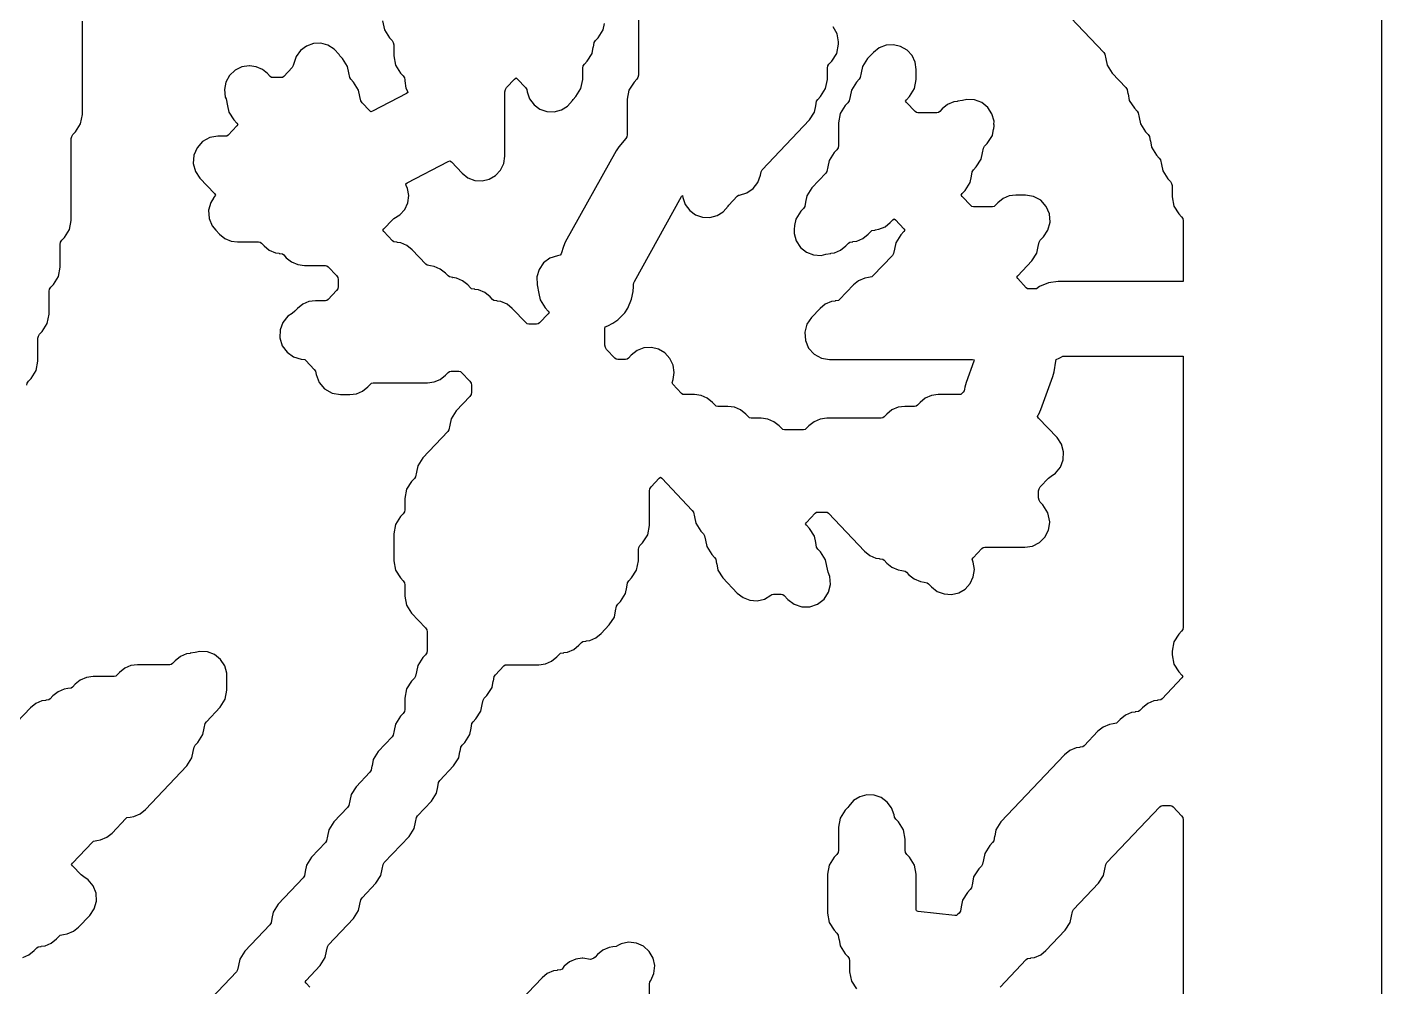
# Model space of a CAD drawing. Header units: millimetres. Extents: x 10 to 410, y 18 to 283.
# Drawn here: x 184 to 211.27, y 78.94 to 98.25 of the extents above; entities that cross this region are included whole.
import ezdxf

# ---------------------------------------------------------------- set-up
doc = ezdxf.new("R2010")
doc.units = ezdxf.units.MM
doc.layers.add('CUT', color=1, linetype='Continuous')

msp = doc.modelspace()

# ---------------------------------------------------------------- linework, layer by layer
at = {"layer": 'CUT'}
msp.add_lwpolyline([(211.2679, 144), (198.134, 144), (198.134, 147), (190.134, 147), (190.134, 144), (169.134, 144), (169.134, 147), (161.134, 147), (161.134, 144), (148, 144), (148, 24), (161.134, 24), (161.134, 21), (169.134, 21), (169.134, 24), (190.134, 24), (190.134, 21), (198.134, 21), (198.134, 24), (211.2679, 24)], close=True, dxfattribs=at)
for points in [[(204.6062, 98.8615), (205.669, 97.7392), (205.6932, 97.7013), (205.7106, 97.6104), (205.7125, 97.6108), (205.7371, 97.4825), (205.8386, 97.3237), (206.1165, 97.0303), (206.1407, 96.9924), (206.1581, 96.9016), (206.16, 96.9019), (206.1847, 96.7736), (206.2861, 96.6149), (206.3402, 96.5577), (206.3645, 96.5198), (206.3819, 96.429), (206.3838, 96.4294), (206.4084, 96.3011), (206.5099, 96.1423), (206.564, 96.0851), (206.5882, 96.0473), (206.6056, 95.9564), (206.6076, 95.9568), (206.6322, 95.8285), (206.7336, 95.6697), (206.7878, 95.6126), (206.812, 95.5747), (206.8294, 95.4839), (206.8313, 95.4842), (206.8559, 95.3559), (206.9574, 95.1972), (207.0115, 95.14), (207.0357, 95.1021), (207.0442, 95.058), (207.0442, 94.8321), (207.0797, 94.6471), (207.1811, 94.4883), (207.2353, 94.4311), (207.2595, 94.3933), (207.2679, 94.3491), (207.2679, 93.1289), (204.7546, 93.1289), (204.5605, 93.1033), (204.3796, 93.0284), (204.3151, 92.9789), (204.1693, 92.9789), (204.1372, 92.9833), (204.112, 93.0035), (203.9377, 93.1876), (203.9186, 93.2152), (203.9377, 93.2428), (204.2222, 93.5431), (204.3236, 93.7019), (204.3482, 93.8302), (204.3502, 93.8298), (204.3676, 93.9207), (204.3918, 93.9586), (204.4551, 94.0254), (204.5475, 94.1628), (204.5899, 94.3229), (204.5777, 94.488), (204.5123, 94.6401), (204.4007, 94.7625), (204.2553, 94.8418), (204.092, 94.8692), (203.903, 94.8692), (203.7692, 94.851), (203.6451, 94.7976), (203.5399, 94.713), (203.4874, 94.6575), (203.4622, 94.6373), (203.4302, 94.6329), (203.0505, 94.6329), (203.0184, 94.6373), (202.9933, 94.6575), (202.8189, 94.8416), (202.7998, 94.8692), (202.8189, 94.8968), (202.8796, 94.9609), (202.9811, 95.1196), (203.0057, 95.2479), (203.0076, 95.2476), (203.025, 95.3384), (203.0492, 95.3763), (203.1034, 95.4334), (203.2048, 95.5922), (203.2294, 95.7205), (203.2314, 95.7201), (203.2488, 95.811), (203.273, 95.8489), (203.3271, 95.906), (203.4286, 96.0648), (203.4532, 96.1931), (203.4551, 96.1927), (203.4566, 96.2003), (203.457, 96.213), (203.4641, 96.2498), (203.4641, 96.2869), (203.4596, 96.2869), (203.4619, 96.3543), (203.4201, 96.5027), (203.3351, 96.6313), (203.2149, 96.7278), (203.0711, 96.7832), (202.9172, 96.7921), (202.8255, 96.7686), (202.7253, 96.7549), (202.7258, 96.7515), (202.6504, 96.7413), (202.5264, 96.6879), (202.4211, 96.6033), (202.3686, 96.5478), (202.3434, 96.5276), (202.3114, 96.5232), (201.9317, 96.5232), (201.8997, 96.5276), (201.8745, 96.5478), (201.7001, 96.7319), (201.681, 96.7595), (201.7001, 96.7871), (201.7608, 96.8512), (201.8623, 97.0099), (201.8978, 97.195), (201.8978, 97.3946), (201.8758, 97.5414), (201.8116, 97.6752), (201.711, 97.7843), (201.5828, 97.8591), (201.4383, 97.893), (201.2902, 97.8829), (201.1516, 97.8298), (201.0347, 97.7384), (200.916, 97.613), (200.8145, 97.4542), (200.7899, 97.3259), (200.788, 97.3263), (200.7705, 97.2354), (200.7463, 97.1976), (200.6922, 97.1404), (200.5907, 96.9816), (200.5661, 96.8533), (200.5642, 96.8537), (200.5468, 96.7629), (200.5226, 96.725), (200.4684, 96.6678), (200.367, 96.5091), (200.3315, 96.324), (200.3315, 95.8619), (200.323, 95.8177), (200.2988, 95.7798), (200.2447, 95.7227), (200.1432, 95.5639), (200.1186, 95.4356), (200.1167, 95.436), (200.0993, 95.3451), (200.075, 95.3073), (199.7972, 95.0138), (199.6957, 94.8551), (199.6711, 94.7267), (199.6692, 94.7271), (199.6517, 94.6363), (199.6275, 94.5984), (199.5734, 94.5412), (199.472, 94.3825), (199.4473, 94.2542), (199.4454, 94.2545), (199.444, 94.247), (199.4435, 94.2343), (199.4365, 94.1974), (199.4365, 94.1603), (199.4409, 94.1603), (199.4386, 94.0929), (199.4804, 93.9446), (199.5654, 93.816), (199.6856, 93.7194), (199.8294, 93.6641), (199.9833, 93.6551), (200.075, 93.6787), (200.1752, 93.6923), (200.1748, 93.6957), (200.2501, 93.706), (200.3742, 93.7594), (200.4794, 93.844), (200.5319, 93.8994), (200.5571, 93.9197), (200.6228, 93.9286), (200.6223, 93.932), (200.6977, 93.9423), (200.8217, 93.9956), (200.9269, 94.0803), (200.9794, 94.1357), (201.0046, 94.156), (201.0703, 94.1649), (201.0698, 94.1683), (201.1452, 94.1786), (201.2692, 94.2319), (201.3744, 94.3165), (201.4223, 94.3671), (201.4503, 94.3883), (201.4783, 94.3671), (201.6479, 94.1879), (201.667, 94.1603), (201.6479, 94.1328), (201.5872, 94.0687), (201.4858, 93.9099), (201.4612, 93.7816), (201.4592, 93.782), (201.4418, 93.6911), (201.4176, 93.6533), (201.0261, 93.2398), (201.0009, 93.2196), (200.9352, 93.2106), (200.9357, 93.2072), (200.8603, 93.197), (200.7363, 93.1436), (200.6311, 93.059), (200.3548, 92.7672), (200.3296, 92.747), (200.264, 92.738), (200.2644, 92.7347), (200.1891, 92.7244), (200.065, 92.671), (199.9598, 92.5864), (199.788, 92.405), (199.6956, 92.2676), (199.6532, 92.1075), (199.6654, 91.9423), (199.7308, 91.7902), (199.8423, 91.6679), (199.9877, 91.5886), (200.151, 91.5612), (203.029, 91.5612), (203.0616, 91.5559), (203.0554, 91.5235), (202.9006, 91.0988), (202.8762, 91.0039), (202.8703, 90.9655), (202.8593, 90.9306), (202.8385, 90.9005), (202.8161, 90.8769), (202.7909, 90.8567), (202.7589, 90.8523), (202.3367, 90.8523), (202.2029, 90.8341), (202.0788, 90.7807), (201.9736, 90.6961), (201.9211, 90.6407), (201.8959, 90.6204), (201.8639, 90.616), (201.6654, 90.616), (201.5316, 90.5978), (201.4076, 90.5444), (201.3023, 90.4598), (201.2498, 90.4044), (201.2246, 90.3841), (201.1926, 90.3797), (200.0991, 90.3797), (199.9653, 90.3615), (199.8413, 90.3082), (199.7361, 90.2235), (199.6835, 90.1681), (199.6583, 90.1478), (199.6263, 90.1435), (199.2466, 90.1435), (199.2146, 90.1478), (199.1894, 90.1681), (199.1369, 90.2235), (199.0316, 90.3082), (198.9076, 90.3615), (198.7738, 90.3797), (198.5753, 90.3797), (198.5433, 90.3841), (198.5181, 90.4044), (198.4656, 90.4598), (198.3604, 90.5444), (198.2363, 90.5978), (198.1025, 90.616), (197.9041, 90.616), (197.872, 90.6204), (197.8468, 90.6407), (197.7943, 90.6961), (197.6891, 90.7807), (197.5651, 90.8341), (197.4313, 90.8523), (197.2328, 90.8523), (197.2008, 90.8567), (197.1756, 90.8769), (197.0012, 91.061), (196.9814, 91.0896), (197.0016, 91.1538), (197.0244, 91.3008), (197.0029, 91.4479), (196.9392, 91.5823), (196.8388, 91.6919), (196.7105, 91.7672), (196.5658, 91.8014), (196.4174, 91.7916), (196.2785, 91.7385), (196.1613, 91.6469), (196.1034, 91.5858), (196.0782, 91.5655), (196.0462, 91.5612), (195.8903, 91.5612), (195.8582, 91.5655), (195.833, 91.5858), (195.6653, 91.763), (195.6411, 91.8008), (195.6326, 91.845), (195.6326, 92.1804), (195.6391, 92.218), (195.6898, 92.2376), (195.7877, 92.2884), (195.8918, 92.358), (196.0298, 92.4959), (196.0927, 92.5901), (196.1673, 92.7703), (196.1992, 92.9306), (196.2088, 93.0281), (196.2088, 93.0693), (196.2128, 93.1), (196.2243, 93.1288), (197.1753, 94.8397), (197.1915, 94.8604), (197.1994, 94.8192), (197.2487, 94.6792), (197.3369, 94.5598), (197.4562, 94.4716), (197.5962, 94.4224), (197.7445, 94.4163), (197.888, 94.4541), (198.0141, 94.5323), (198.1117, 94.6442), (198.1266, 94.6674), (198.2944, 94.8446), (198.3196, 94.8648), (198.3367, 94.8672), (198.4853, 94.9117), (198.613, 94.9996), (198.7077, 95.1224), (198.7602, 95.2684), (198.7737, 95.3384), (198.7979, 95.3763), (199.747, 96.3786), (199.8485, 96.5373), (199.8731, 96.6657), (199.875, 96.6653), (199.8924, 96.7561), (199.9167, 96.794), (199.9708, 96.8512), (200.0722, 97.0099), (200.1077, 97.195), (200.1077, 97.4208), (200.1162, 97.465), (200.1404, 97.5029), (200.1945, 97.56), (200.296, 97.7188), (200.3315, 97.9038), (200.3315, 97.9479), (200.3046, 98.1097), (200.2268, 98.254)], [(196.3039, 98.4506), (196.3039, 97.2796), (196.2954, 97.2354), (196.2712, 97.1976), (196.2171, 97.1404), (196.1156, 96.9816), (196.0801, 96.7966), (196.0801, 96.0831), (196.0727, 96.0417), (196.0516, 96.0054), (195.9127, 95.8417), (195.8569, 95.7611), (194.8345, 93.9217), (194.7956, 93.8318), (194.7496, 93.6888), (194.7335, 93.6569), (194.6772, 93.6479), (194.5258, 93.5979), (194.3979, 93.5027), (194.3064, 93.3721), (194.2607, 93.2194), (194.2654, 93.06), (194.299, 92.8847), (194.3009, 92.8851), (194.3255, 92.7568), (194.427, 92.598), (194.4877, 92.5339), (194.5068, 92.5063), (194.4877, 92.4788), (194.3134, 92.2947), (194.2882, 92.2744), (194.2561, 92.27), (194.1002, 92.27), (194.0682, 92.2744), (194.043, 92.2947), (193.7667, 92.5864), (193.6615, 92.671), (193.5374, 92.7244), (193.4621, 92.7347), (193.4625, 92.738), (193.3969, 92.747), (193.3717, 92.7672), (193.3192, 92.8227), (193.214, 92.9073), (193.0899, 92.9607), (193.0146, 92.9709), (193.015, 92.9743), (192.9494, 92.9833), (192.9242, 93.0035), (192.8717, 93.059), (192.7664, 93.1436), (192.6424, 93.197), (192.567, 93.2072), (192.5675, 93.2106), (192.5019, 93.2196), (192.4767, 93.2398), (192.4242, 93.2953), (192.3189, 93.3799), (192.1949, 93.4332), (192.1195, 93.4435), (192.12, 93.4469), (192.0544, 93.4558), (192.0292, 93.4761), (191.7529, 93.7678), (191.6477, 93.8525), (191.5236, 93.9058), (191.4483, 93.9161), (191.4487, 93.9195), (191.3831, 93.9284), (191.3579, 93.9487), (191.1836, 94.1328), (191.1644, 94.1603), (191.1836, 94.1879), (191.3579, 94.372), (191.3865, 94.395), (191.5056, 94.4686), (191.6027, 94.5788), (191.6636, 94.7125), (191.683, 94.858), (191.6594, 95.0029), (191.632, 95.0586), (191.6215, 95.093), (191.6489, 95.1131), (192.4777, 95.545), (192.5124, 95.5565), (192.5414, 95.5343), (192.7557, 95.308), (192.8726, 95.2166), (193.0112, 95.1635), (193.1593, 95.1534), (193.3038, 95.1873), (193.432, 95.2621), (193.5326, 95.3712), (193.5968, 95.505), (193.6188, 95.6518), (193.6188, 96.9483), (193.6273, 96.9924), (193.6515, 97.0303), (193.8145, 97.2025), (193.8425, 97.2238), (193.8705, 97.2025), (194.0336, 97.0303), (194.0578, 96.9924), (194.0668, 96.9458), (194.1161, 96.8058), (194.2043, 96.6864), (194.3236, 96.5982), (194.4636, 96.5489), (194.6119, 96.5429), (194.7554, 96.5807), (194.8815, 96.6589), (194.9791, 96.7707), (194.994, 96.794), (195.0481, 96.8512), (195.1496, 97.0099), (195.1851, 97.195), (195.1851, 97.4208), (195.1935, 97.465), (195.2178, 97.5029), (195.2719, 97.56), (195.3733, 97.7188), (195.398, 97.8471), (195.3999, 97.8467), (195.4173, 97.9376), (195.4415, 97.9754), (195.4956, 98.0326), (195.5971, 98.1914), (195.6217, 98.3197)], [(183.9972, 91.0411), (184.0057, 91.0852), (184.0299, 91.1231), (184.084, 91.1803), (184.1855, 91.339), (184.221, 91.5241), (184.221, 91.9862), (184.2295, 92.0304), (184.2537, 92.0683), (184.3078, 92.1254), (184.4092, 92.2842), (184.4447, 92.4692), (184.4447, 92.9314), (184.4532, 92.9755), (184.4774, 93.0134), (184.5316, 93.0706), (184.633, 93.2293), (184.6685, 93.4144), (184.6685, 93.8765), (184.677, 93.9207), (184.7012, 93.9586), (184.7553, 94.0157), (184.8568, 94.1745), (184.8923, 94.3595), (184.8923, 96.0031), (184.9007, 96.0473), (184.9249, 96.0851), (184.9791, 96.1423), (185.0805, 96.3011), (185.116, 96.4861), (185.116, 98.366)], [(191.1575, 98.3764), (191.193, 98.1914), (191.2944, 98.0326), (191.3485, 97.9754), (191.3727, 97.9376), (191.3812, 97.8934), (191.3812, 97.6675), (191.4167, 97.4825), (191.5182, 97.3237), (191.5723, 97.2666), (191.5965, 97.2287), (191.605, 97.1845), (191.605, 97.1664), (191.6276, 97.0177), (191.6492, 96.9733), (191.6623, 96.9302), (191.635, 96.9101), (190.956, 96.5563), (190.9213, 96.5448), (190.8923, 96.567), (190.7426, 96.725), (190.7184, 96.7629), (190.701, 96.8537), (190.6991, 96.8533), (190.6744, 96.9816), (190.573, 97.1404), (190.5189, 97.1976), (190.4947, 97.2354), (190.4772, 97.3263), (190.4753, 97.3259), (190.4507, 97.4542), (190.3492, 97.613), (190.2951, 97.6701), (190.2802, 97.6934), (190.1826, 97.8052), (190.0565, 97.8834), (189.913, 97.9212), (189.7647, 97.9152), (189.6247, 97.8659), (189.5054, 97.7777), (189.4172, 97.6584), (189.3679, 97.5184), (189.3589, 97.4717), (189.3347, 97.4338), (189.167, 97.2567), (189.1418, 97.2364), (189.1097, 97.2321), (188.9538, 97.2321), (188.9218, 97.2364), (188.8966, 97.2567), (188.844, 97.3122), (188.7388, 97.3968), (188.6148, 97.4501), (188.481, 97.4684), (188.4741, 97.4684), (188.3237, 97.4452), (188.1872, 97.3778), (188.0773, 97.2725), (188.0042, 97.139), (187.9746, 96.9897), (187.9913, 96.8384), (188.0077, 96.8012), (188.0338, 96.6653), (188.0357, 96.6657), (188.0604, 96.5373), (188.1618, 96.3786), (188.2225, 96.3145), (188.2416, 96.2869), (188.2225, 96.2593), (188.0482, 96.0753), (188.023, 96.055), (187.9909, 96.0506), (187.8444, 96.0506), (187.6811, 96.0232), (187.5357, 95.944), (187.4242, 95.8216), (187.3587, 95.6695), (187.3466, 95.5043), (187.389, 95.3443), (187.4814, 95.2068), (187.775, 94.8968), (187.7941, 94.8692), (187.7533, 94.8104), (187.7566, 94.8081), (187.6978, 94.7208), (187.6551, 94.562), (187.6662, 94.3979), (187.73, 94.2464), (187.8041, 94.1632), (187.8011, 94.1603), (187.8769, 94.0803), (187.9822, 93.9956), (188.1062, 93.9423), (188.24, 93.9241), (188.6622, 93.9241), (188.6943, 93.9197), (188.7194, 93.8994), (188.772, 93.844), (188.8772, 93.7594), (189.0012, 93.706), (189.0766, 93.6957), (189.0761, 93.6923), (189.1418, 93.6834), (189.167, 93.6631), (189.2195, 93.6077), (189.3247, 93.5231), (189.4487, 93.4697), (189.5825, 93.4515), (190.0048, 93.4515), (190.0368, 93.4471), (190.062, 93.4269), (190.2297, 93.2497), (190.254, 93.2118), (190.2624, 93.1677), (190.2624, 93.0264), (190.254, 92.9823), (190.2297, 92.9444), (190.062, 92.7672), (190.0368, 92.747), (190.0048, 92.7426), (189.8063, 92.7426), (189.6725, 92.7244), (189.5485, 92.671), (189.4432, 92.5864), (189.3907, 92.531), (189.3348, 92.486), (189.2522, 92.4331), (189.1507, 92.3067), (189.0951, 92.1545), (189.091, 91.9925), (189.139, 91.8377), (189.234, 91.7064), (189.366, 91.6123), (189.5211, 91.5654), (189.5898, 91.5564), (189.6145, 91.5366), (189.7822, 91.3594), (189.8064, 91.3215), (189.8186, 91.2581), (189.8795, 91.0975), (189.9911, 90.9669), (190.1404, 90.8818), (190.3097, 90.8523), (190.4948, 90.8523), (190.6286, 90.8706), (190.7526, 90.9239), (190.8579, 91.0085), (190.9104, 91.064), (190.9356, 91.0842), (190.9676, 91.0886), (192.0611, 91.0886), (192.1949, 91.1068), (192.3189, 91.1602), (192.4242, 91.2448), (192.4767, 91.3003), (192.5019, 91.3205), (192.5339, 91.3249), (192.6898, 91.3249), (192.7219, 91.3205), (192.7471, 91.3003), (192.9148, 91.1231), (192.939, 91.0852), (192.9475, 91.0411), (192.9475, 90.8998), (192.939, 90.8557), (192.9148, 90.8178), (192.6369, 90.5244), (192.5355, 90.3656), (192.5109, 90.2373), (192.5089, 90.2377), (192.4915, 90.1468), (192.4673, 90.109), (191.9657, 89.5792), (191.8642, 89.4205), (191.8396, 89.2921), (191.8377, 89.2925), (191.8203, 89.2017), (191.796, 89.1638), (191.7419, 89.1066), (191.6405, 88.9479), (191.605, 88.7628), (191.605, 88.537), (191.5965, 88.4928), (191.5723, 88.4549), (191.5182, 88.3978), (191.4167, 88.239), (191.3812, 88.054), (191.3812, 87.5072), (191.4167, 87.3222), (191.5182, 87.1634), (191.5723, 87.1062), (191.5965, 87.0684), (191.605, 87.0242), (191.605, 86.7983), (191.6405, 86.6133), (191.7419, 86.4545), (192.0198, 86.1611), (192.044, 86.1232), (192.0525, 86.0791), (192.0525, 85.7015), (192.044, 85.6574), (192.0198, 85.6195), (191.9657, 85.5623), (191.8642, 85.4036), (191.8396, 85.2753), (191.8377, 85.2756), (191.8203, 85.1848), (191.796, 85.1469), (191.7419, 85.0898), (191.6405, 84.931), (191.605, 84.746), (191.605, 84.5201), (191.5965, 84.4759), (191.5723, 84.4381), (191.5182, 84.3809), (191.4167, 84.2221), (191.3921, 84.0938), (191.3902, 84.0942), (191.3727, 84.0034), (191.3485, 83.9655), (191.0706, 83.672), (190.9692, 83.5133), (190.9446, 83.385), (190.9427, 83.3853), (190.9252, 83.2945), (190.901, 83.2566), (190.6231, 82.9632), (190.5217, 82.8044), (190.4971, 82.6761), (190.4951, 82.6765), (190.4777, 82.5857), (190.4535, 82.5478), (190.1756, 82.2543), (190.0742, 82.0956), (190.0496, 81.9673), (190.0476, 81.9676), (190.0302, 81.8768), (190.006, 81.8389), (189.7281, 81.5455), (189.6267, 81.3867), (189.602, 81.2584), (189.6001, 81.2588), (189.5827, 81.1679), (189.5585, 81.13), (189.0568, 80.6003), (188.9554, 80.4416), (188.9308, 80.3132), (188.9288, 80.3136), (188.9114, 80.2228), (188.8872, 80.1849), (188.3856, 79.6552), (188.2841, 79.4964), (188.2595, 79.3681), (188.2576, 79.3685), (188.2401, 79.2776), (188.2159, 79.2398), (187.7143, 78.71)], [(189.6921, 78.9314), (189.6173, 79.0104), (189.5981, 79.038), (189.6173, 79.0656), (189.9017, 79.3659), (190.0032, 79.5247), (190.0278, 79.653), (190.0297, 79.6526), (190.0471, 79.7435), (190.0713, 79.7813), (190.573, 80.3111), (190.6744, 80.4698), (190.6991, 80.5981), (190.701, 80.5978), (190.7184, 80.6886), (190.7426, 80.7265), (191.0205, 81.0199), (191.122, 81.1787), (191.1466, 81.307), (191.1485, 81.3066), (191.1659, 81.3975), (191.1901, 81.4354), (191.6918, 81.9651), (191.7932, 82.1238), (191.8178, 82.2522), (191.8198, 82.2518), (191.8372, 82.3426), (191.8614, 82.3805), (192.1393, 82.6739), (192.2407, 82.8327), (192.2654, 82.961), (192.2673, 82.9606), (192.2847, 83.0515), (192.3089, 83.0894), (192.5868, 83.3828), (192.6883, 83.5416), (192.7129, 83.6699), (192.7148, 83.6695), (192.7322, 83.7603), (192.7564, 83.7982), (192.8106, 83.8554), (192.912, 84.0141), (192.9366, 84.1425), (192.9386, 84.1421), (192.956, 84.2329), (192.9802, 84.2708), (193.0343, 84.328), (193.1358, 84.4867), (193.1604, 84.615), (193.1623, 84.6147), (193.1797, 84.7055), (193.2039, 84.7434), (193.2581, 84.8005), (193.3595, 84.9593), (193.3841, 85.0876), (193.3861, 85.0872), (193.4035, 85.1781), (193.4277, 85.2159), (193.5955, 85.3931), (193.6207, 85.4134), (193.6527, 85.4177), (194.2987, 85.4177), (194.4325, 85.436), (194.5565, 85.4893), (194.6617, 85.5739), (194.7142, 85.6294), (194.7394, 85.6496), (194.8051, 85.6586), (194.8046, 85.662), (194.88, 85.6722), (195.004, 85.7256), (195.1092, 85.8102), (195.1618, 85.8657), (195.187, 85.8859), (195.2526, 85.8949), (195.2521, 85.8983), (195.3275, 85.9085), (195.4515, 85.9619), (195.5568, 86.0465), (195.7194, 86.2182), (195.8209, 86.377), (195.8455, 86.5053), (195.8474, 86.505), (195.8648, 86.5958), (195.889, 86.6337), (195.9432, 86.6908), (196.0446, 86.8496), (196.0692, 86.9779), (196.0712, 86.9775), (196.0886, 87.0684), (196.1128, 87.1062), (196.1669, 87.1634), (196.2684, 87.3222), (196.3039, 87.5072), (196.3039, 87.7331), (196.3123, 87.7772), (196.3365, 87.8151), (196.3907, 87.8723), (196.4921, 88.031), (196.5276, 88.2161), (196.5276, 88.9145), (196.5361, 88.9587), (196.5603, 88.9965), (196.7234, 89.1687), (196.7514, 89.19), (196.7794, 89.1687), (197.39, 88.524), (197.4142, 88.4861), (197.4316, 88.3952), (197.4335, 88.3956), (197.4581, 88.2673), (197.5596, 88.1085), (197.6137, 88.0514), (197.6379, 88.0135), (197.6554, 87.9227), (197.6573, 87.923), (197.6819, 87.7947), (197.7834, 87.636), (197.8375, 87.5788), (197.8617, 87.5409), (197.8791, 87.4501), (197.881, 87.4505), (197.9057, 87.3222), (198.0071, 87.1634), (198.294, 86.8605), (198.4109, 86.769), (198.5495, 86.716), (198.6976, 86.7059), (198.8421, 86.7398), (198.9703, 86.8146), (198.9908, 86.8311), (199.0229, 86.8354), (199.1788, 86.8354), (199.2108, 86.8311), (199.236, 86.8108), (199.3097, 86.7331), (199.4398, 86.6344), (199.5947, 86.583), (199.758, 86.5842), (199.9121, 86.6379), (200.0408, 86.7385), (200.1302, 86.8751), (200.1708, 87.0332), (200.1583, 87.196), (200.1221, 87.2804), (200.0988, 87.4022), (200.0968, 87.4019), (200.0722, 87.5302), (199.9708, 87.6889), (199.9167, 87.7461), (199.8924, 87.784), (199.875, 87.8748), (199.8731, 87.8744), (199.8485, 88.0027), (199.747, 88.1615), (199.6863, 88.2256), (199.6672, 88.2532), (199.6863, 88.2807), (199.8607, 88.4648), (199.8859, 88.4851), (199.9179, 88.4895), (200.0738, 88.4895), (200.1059, 88.4851), (200.131, 88.4648), (200.8548, 87.7005), (200.9601, 87.6159), (201.0841, 87.5625), (201.1595, 87.5523), (201.159, 87.5489), (201.2246, 87.5399), (201.2498, 87.5197), (201.3023, 87.4642), (201.4076, 87.3796), (201.5316, 87.3262), (201.607, 87.316), (201.6065, 87.3126), (201.6721, 87.3037), (201.6973, 87.2834), (201.7499, 87.2279), (201.8551, 87.1433), (201.9791, 87.09), (202.0545, 87.0797), (202.054, 87.0763), (202.1197, 87.0674), (202.1449, 87.0471), (202.2028, 86.986), (202.3199, 86.8944), (202.4588, 86.8413), (202.6072, 86.8315), (202.7519, 86.8657), (202.8802, 86.941), (202.9806, 87.0506), (203.0444, 87.185), (203.0658, 87.3321), (203.043, 87.4791), (203.0229, 87.5433), (203.0427, 87.5719), (203.217, 87.756), (203.2422, 87.7762), (203.2742, 87.7806), (204.0829, 87.7806), (204.2374, 87.8051), (204.3768, 87.8761), (204.4874, 87.9867), (204.5584, 88.1261), (204.5829, 88.2806), (204.5829, 88.2903), (204.5474, 88.4753), (204.4459, 88.6341), (204.3918, 88.6912), (204.3676, 88.7291), (204.3591, 88.7733), (204.3591, 88.9145), (204.3676, 88.9587), (204.3918, 88.9965), (204.5595, 89.1737), (204.611, 89.215), (204.6989, 89.2709), (204.7997, 89.3946), (204.8564, 89.5437), (204.8632, 89.7031), (204.8195, 89.8566), (204.7297, 89.9884), (204.358, 90.381), (204.3373, 90.4114), (204.3511, 90.4455), (204.3614, 90.4625), (204.4038, 90.5509), (204.6464, 91.2163), (204.6707, 91.3112), (204.7039, 91.5261), (204.7135, 91.5575), (204.7757, 91.5858), (204.7745, 91.5886), (204.8027, 91.5976), (204.8443, 91.6289), (207.2679, 91.6289), (207.2679, 86.1741), (207.2595, 86.13), (207.2353, 86.0921), (207.1811, 86.0349), (207.0797, 85.8762), (207.0442, 85.6911), (207.0442, 85.6169), (207.0797, 85.4319), (207.1811, 85.2731), (207.2418, 85.209), (207.261, 85.1814), (207.2418, 85.1539), (206.8438, 84.7335), (206.8186, 84.7132), (206.7529, 84.7043), (206.7534, 84.7009), (206.678, 84.6906), (206.554, 84.6373), (206.4488, 84.5527), (206.3962, 84.4972), (206.371, 84.4769), (206.3054, 84.468), (206.3059, 84.4646), (206.2305, 84.4543), (206.1065, 84.401), (206.0012, 84.3164), (205.9487, 84.2609), (205.9235, 84.2407), (205.8579, 84.2317), (205.8584, 84.2283), (205.783, 84.2181), (205.659, 84.1647), (205.5537, 84.0801), (205.2775, 83.7883), (205.2523, 83.7681), (205.1866, 83.7591), (205.1871, 83.7558), (205.1117, 83.7455), (204.9877, 83.6921), (204.8825, 83.6075), (203.601, 82.2543), (203.4996, 82.0956), (203.475, 81.9673), (203.473, 81.9676), (203.4556, 81.8768), (203.4314, 81.8389), (203.3773, 81.7818), (203.2758, 81.623), (203.2512, 81.4947), (203.2493, 81.495), (203.2319, 81.4042), (203.2076, 81.3663), (203.1535, 81.3092), (203.0521, 81.1504), (203.0275, 81.0221), (203.0255, 81.0225), (203.0081, 80.9316), (202.9839, 80.8938), (202.9298, 80.8366), (202.8283, 80.6778), (202.8037, 80.5495), (202.8018, 80.5499), (202.7843, 80.4591), (202.7601, 80.4212), (202.7362, 80.3959), (202.7075, 80.3737), (202.6713, 80.3721), (201.9341, 80.4547), (201.9025, 80.463), (201.8978, 80.4953), (201.8978, 81.2017), (201.8623, 81.3867), (201.7608, 81.5455), (201.7067, 81.6026), (201.6825, 81.6405), (201.674, 81.6847), (201.674, 81.9105), (201.6385, 82.0956), (201.5371, 82.2543), (201.483, 82.3115), (201.4587, 82.3494), (201.4498, 82.396), (201.4005, 82.536), (201.3123, 82.6553), (201.1929, 82.7436), (201.053, 82.7928), (200.9047, 82.7989), (200.7611, 82.7611), (200.635, 82.6828), (200.5374, 82.571), (200.5226, 82.5478), (200.4684, 82.4906), (200.367, 82.3319), (200.3315, 82.1468), (200.3315, 81.6847), (200.323, 81.6405), (200.2988, 81.6026), (200.2447, 81.5455), (200.1432, 81.3867), (200.1077, 81.2017), (200.1077, 80.4186), (200.1432, 80.2335), (200.2447, 80.0748), (200.2988, 80.0176), (200.323, 79.9797), (200.3404, 79.8889), (200.3424, 79.8893), (200.367, 79.761), (200.4684, 79.6022), (200.5226, 79.5451), (200.5468, 79.5072), (200.5552, 79.463), (200.5552, 79.2372), (200.5907, 79.0521), (200.6922, 78.8934)], [(183.9159, 79.5288), (184.0399, 79.5821), (184.1452, 79.6668), (184.1977, 79.7222), (184.2229, 79.7425), (184.2885, 79.7514), (184.288, 79.7548), (184.3634, 79.7651), (184.4874, 79.8184), (184.5927, 79.903), (184.6452, 79.9585), (184.6704, 79.9788), (184.736, 79.9877), (184.7356, 79.9911), (184.8109, 80.0014), (184.935, 80.0547), (185.0402, 80.1393), (185.2628, 80.3745), (185.3527, 80.5063), (185.3964, 80.6597), (185.3895, 80.8191), (185.3328, 80.9683), (185.232, 81.0919), (185.1441, 81.1478), (185.0927, 81.1892), (184.9184, 81.3733), (184.8992, 81.4008), (184.9184, 81.4284), (185.3165, 81.8488), (185.3417, 81.8691), (185.4073, 81.878), (185.4068, 81.8814), (185.4822, 81.8916), (185.6062, 81.945), (185.7115, 82.0296), (185.9877, 82.3214), (186.0129, 82.3416), (186.0786, 82.3506), (186.0781, 82.354), (186.1535, 82.3642), (186.2775, 82.4176), (186.3827, 82.5022), (187.2166, 83.3828), (187.3181, 83.5416), (187.3427, 83.6699), (187.3446, 83.6695), (187.3621, 83.7603), (187.3863, 83.7982), (187.4404, 83.8554), (187.5418, 84.0141), (187.5665, 84.1425), (187.5684, 84.1421), (187.5858, 84.2329), (187.61, 84.2708), (187.8879, 84.5642), (187.9894, 84.723), (188.0249, 84.908), (188.0249, 85.1814), (188.0204, 85.1814), (188.0227, 85.2488), (187.9809, 85.3972), (187.8959, 85.5258), (187.7757, 85.6223), (187.6319, 85.6777), (187.478, 85.6867), (187.3863, 85.6631), (187.2861, 85.6494), (187.2865, 85.646), (187.2112, 85.6358), (187.0871, 85.5824), (186.9819, 85.4978), (186.9294, 85.4423), (186.9042, 85.4221), (186.8722, 85.4177), (186.2262, 85.4177), (186.0924, 85.3995), (185.9684, 85.3461), (185.8631, 85.2615), (185.8106, 85.2061), (185.7854, 85.1858), (185.7534, 85.1814), (185.3311, 85.1814), (185.1974, 85.1632), (185.0733, 85.1098), (184.9681, 85.0252), (184.9156, 84.9698), (184.8904, 84.9495), (184.8247, 84.9406), (184.8252, 84.9372), (184.7498, 84.9269), (184.6258, 84.8736), (184.5206, 84.7889), (184.4681, 84.7335), (184.4429, 84.7132), (184.3772, 84.7043), (184.3777, 84.7009), (184.3023, 84.6906), (184.1783, 84.6373), (184.0731, 84.5527), (183.7968, 84.2609)], [(203.5884, 78.933), (204.112, 79.4859), (204.1372, 79.5062), (204.2029, 79.5151), (204.2024, 79.5185), (204.2778, 79.5288), (204.4018, 79.5821), (204.507, 79.6668), (204.8934, 80.0748), (204.9949, 80.2335), (205.0195, 80.3619), (205.0214, 80.3615), (205.0389, 80.4523), (205.0631, 80.4902), (205.5647, 81.0199), (205.6662, 81.1787), (205.6908, 81.307), (205.6927, 81.3066), (205.7101, 81.3975), (205.7343, 81.4354), (206.7971, 82.5577), (206.8223, 82.5779), (206.8543, 82.5823), (207.0103, 82.5823), (207.0423, 82.5779), (207.0675, 82.5577), (207.2353, 82.3805), (207.2595, 82.3426), (207.2679, 82.2985), (207.2679, 67.6464)], [(196.5276, 78.7427), (196.5276, 78.9904), (196.5361, 79.0346), (196.5559, 79.0656), (196.6183, 79.2084), (196.6338, 79.3635), (196.6007, 79.5158), (196.5224, 79.6505), (196.4064, 79.7545), (196.2639, 79.8178), (196.109, 79.8342), (195.9565, 79.802), (195.9066, 79.7734), (195.8551, 79.7513), (195.7888, 79.7423), (195.7893, 79.7389), (195.7139, 79.7286), (195.5899, 79.6752), (195.4847, 79.5906), (195.4322, 79.5352), (195.4065, 79.5145), (195.3609, 79.4949), (195.3433, 79.4839), (195.3386, 79.4863), (195.1847, 79.5105), (195.1764, 79.5105), (195.0427, 79.4923), (194.9186, 79.439), (194.8134, 79.3543), (194.8066, 79.3472), (194.7704, 79.2934), (194.7363, 79.2787), (194.6701, 79.2697), (194.6705, 79.2663), (194.5951, 79.256), (194.4711, 79.2027), (194.3659, 79.1181), (193.6468, 78.3587)]]:
    msp.add_lwpolyline(points, dxfattribs=at)

doc.saveas('drawing.dxf')
